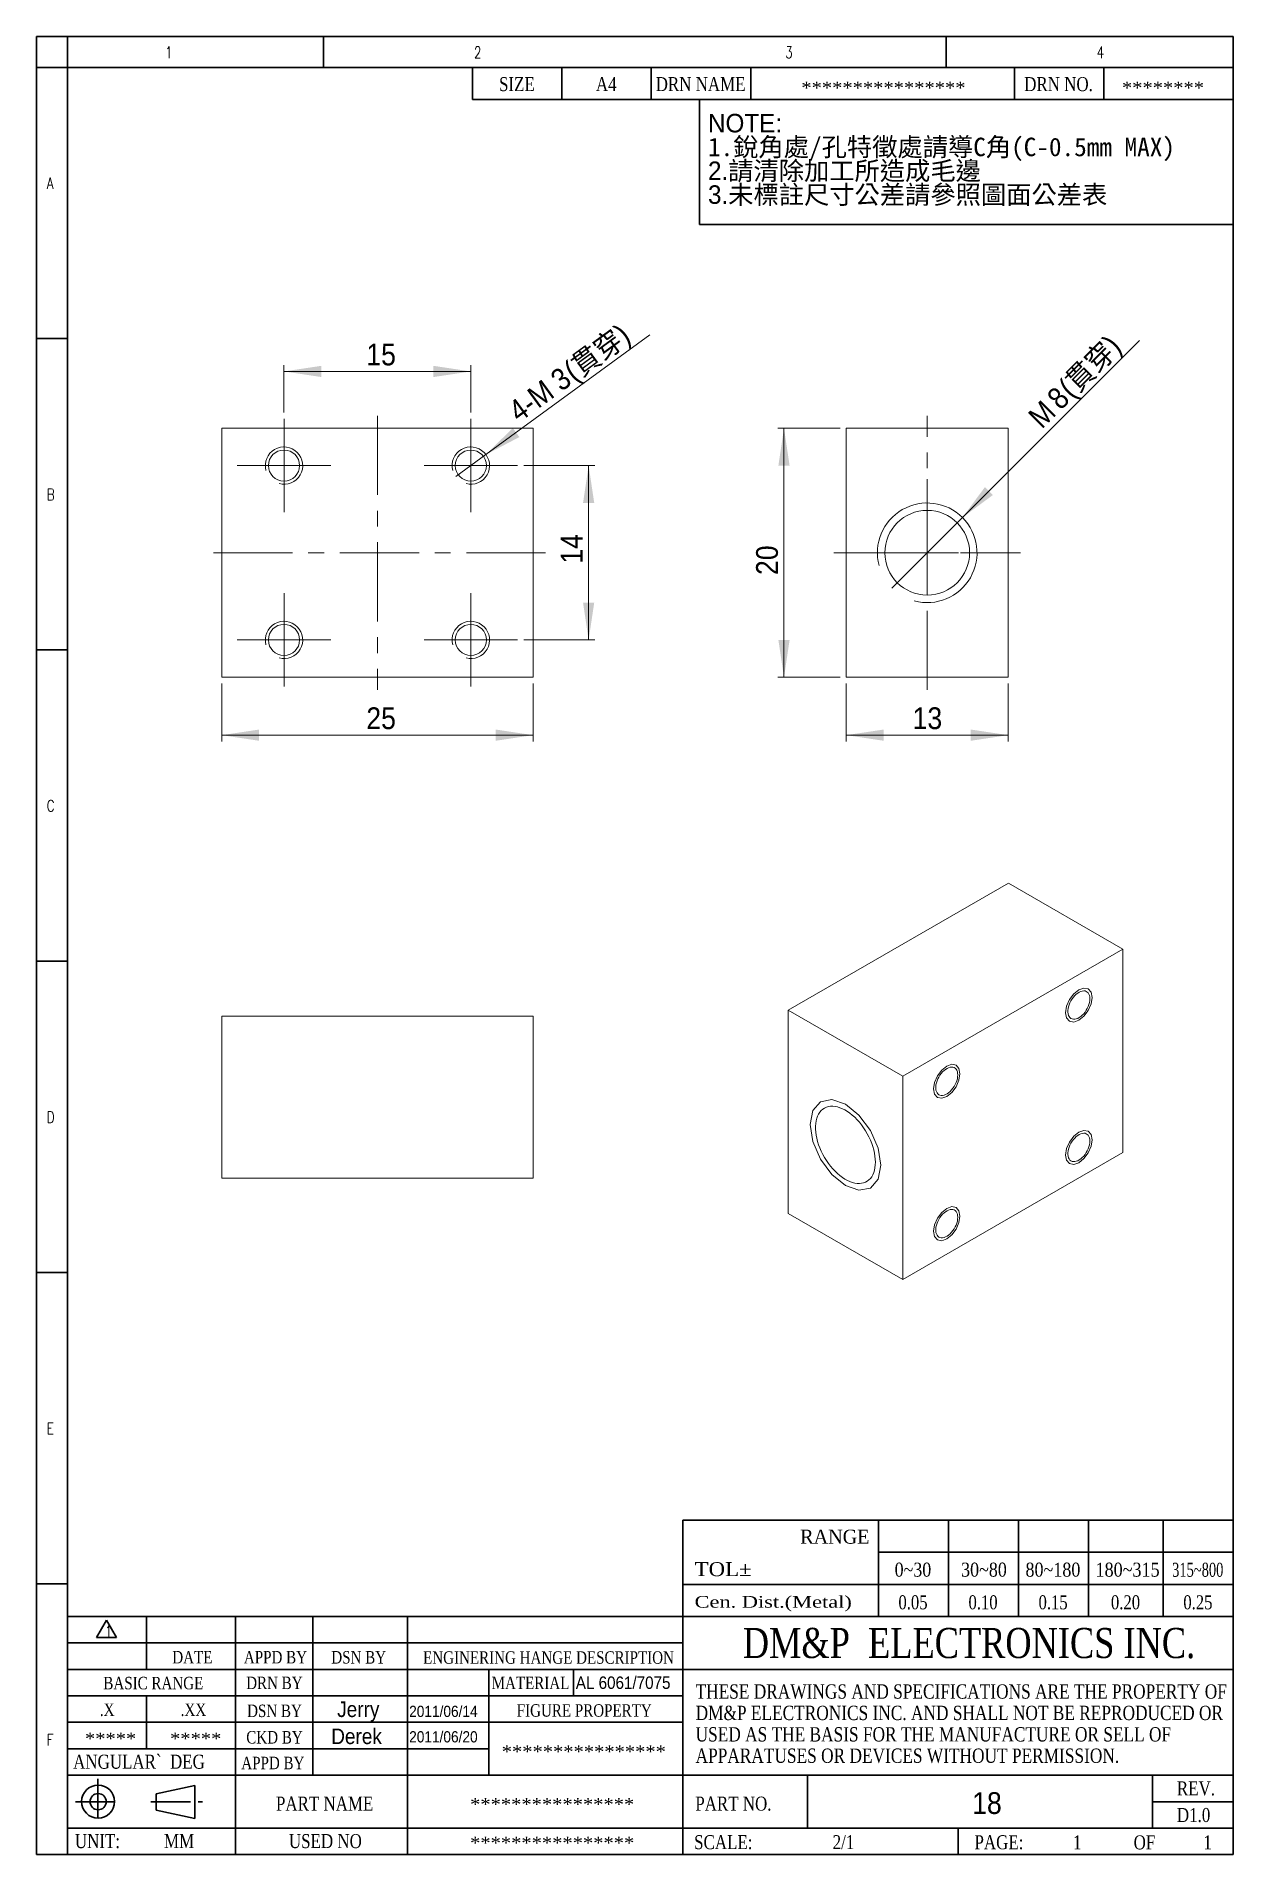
# Model space of a CAD drawing. Header units: millimetres. Extents: x 10 to 202, y 2 to 295.
import ezdxf

# ---------------------------------------------------------------- set-up
doc = ezdxf.new("R2010")
doc.units = ezdxf.units.MM
doc.linetypes.add('CENTER', pattern=[10.16, 6.35, -1.27, 1.27, -1.27])
doc.linetypes.add('CENTERX2', pattern=[20.32, 12.7, -2.54, 2.54, -2.54])
doc.layers.add('SLD-0', color=179, linetype='Continuous')
for name, color, linetype, lineweight in [('中心線2', 1, 'CENTER', 15), ('尺寸標柱線', 3, 'Continuous', 15), ('文字線性', 179, 'Continuous', 15)]:
    doc.layers.add(name, color=color, linetype=linetype, lineweight=lineweight)
doc.styles.add('SLDTEXTSTYLE0', font='GOTHIC.TTF', dxfattribs={"width": 0.913})
doc.styles.add('SLDTEXTSTYLE1', font='')
doc.styles.add('SLDTEXTSTYLE10', font='times.ttf', dxfattribs={"width": 0.683818})
doc.styles.add('SLDTEXTSTYLE11', font='times.ttf', dxfattribs={"width": 1.26888})
doc.styles.add('SLDTEXTSTYLE12', font='times.ttf', dxfattribs={"width": 0.786331})
doc.styles.add('SLDTEXTSTYLE13', font='times.ttf', dxfattribs={"width": 0.8})
doc.styles.add('SLDTEXTSTYLE14', font='times.ttf', dxfattribs={"width": 1.090687})
doc.styles.add('SLDTEXTSTYLE15', font='txt_____.ttf', dxfattribs={"width": 0.75})
doc.styles.add('SLDTEXTSTYLE16', font='txt_____.ttf', dxfattribs={"width": 0.7})
doc.styles.add('SLDTEXTSTYLE17', font='GOTHIC.TTF', dxfattribs={"width": 0.913, "bigfont": 'bigfont'})
doc.styles.add('SLDTEXTSTYLE2', font='', dxfattribs={"bigfont": 'bigfont'})
doc.styles.add('SLDTEXTSTYLE3', font='', dxfattribs={"bigfont": 'bigfont'})
doc.styles.add('SLDTEXTSTYLE4', font='times.ttf', dxfattribs={"width": 0.950828})
doc.styles.add('SLDTEXTSTYLE5', font='times.ttf', dxfattribs={"width": 1.081739})
doc.styles.add('SLDTEXTSTYLE6', font='times.ttf', dxfattribs={"width": 0.846979})
doc.styles.add('SLDTEXTSTYLE7', font='times.ttf', dxfattribs={"width": 0.850598})
doc.styles.add('SLDTEXTSTYLE8', font='times.ttf', dxfattribs={"width": 0.853029})
doc.styles.add('SLDTEXTSTYLE9', font='times.ttf', dxfattribs={"width": 0.854773})
doc.styles.get('SLDTEXTSTYLE1').set_extended_font_data('新細明體')
doc.styles.get('SLDTEXTSTYLE2').set_extended_font_data('細明體')
doc.styles.get('SLDTEXTSTYLE3').set_extended_font_data('新細明體')
doc.dimstyles.new('SLDDIMSTYLE0', dxfattribs={"dimtxt": 3.5, "dimasz": 6, "dimexe": 0, "dimexo": 0.0625, "dimgap": 0.875, "dimtad": 2, "dimlfac": 0.5, "dimrnd": 1e-09, "dimzin": 12, "dimdsep": 46, "dimtxsty": 'SLDTEXTSTYLE0', "dimsah": 1, "dimcen": 0.09, "dimadec": 0, "dimazin": 0, "dimtfac": 1, "dimtofl": 0, "dimtmove": 0, "dimatfit": 3, "dimfxl": 0, "dimtolj": 1, "dimtzin": 12, "dimarcsym": 0})
doc.dimstyles.new('SLDDIMSTYLE1', dxfattribs={"dimtxt": 3.5, "dimasz": 6, "dimexe": 0, "dimexo": 0.0625, "dimgap": 0.875, "dimtad": 2, "dimlfac": 0.5, "dimrnd": 1e-09, "dimzin": 12, "dimdsep": 46, "dimtxsty": 'SLDTEXTSTYLE0', "dimsah": 1, "dimcen": 0.09, "dimadec": 0, "dimazin": 0, "dimtfac": 1, "dimtmove": 0, "dimatfit": 3, "dimfxl": 0, "dimtolj": 1, "dimtzin": 12, "dimarcsym": 0})
doc.dimstyles.new('SLDDIMSTYLE2', dxfattribs={"dimtxt": 3.5, "dimasz": 6, "dimexe": 0, "dimexo": 0.0625, "dimgap": 0.875, "dimtad": 2, "dimlfac": 0.5, "dimrnd": 1e-09, "dimzin": 12, "dimdsep": 46, "dimtxsty": 'SLDTEXTSTYLE0', "dimsah": 1, "dimcen": 0.09, "dimadec": 0, "dimazin": 0, "dimtfac": 1, "dimtmove": 0, "dimatfit": 3, "dimfxl": 0, "dimtolj": 1, "dimtzin": 12, "dimarcsym": 0})

# ---------------------------------------------------------------- blocks, each defined once
blk = doc.blocks.new('SW_NOTE_0')
at = {"layer": '文字線性', "color": 0, "char_height": 3.5, "attachment_point": 1}
for s, insert, style in [('NOTE:', (0, 4.37), 'SLDTEXTSTYLE1'), ('1.銳角處/孔特徵處請導C角(C-0.5mm MAX)', (0, -0.13), 'SLDTEXTSTYLE2'), ('2.請清除加工所造成毛邊', (0, -4.63), 'SLDTEXTSTYLE3'), ('3.未標註尺寸公差請參照圖面公差表', (0, -9.13), 'SLDTEXTSTYLE3')]:
    blk.add_mtext(s, dxfattribs=dict(at, insert=insert, style=style))
blk = doc.blocks.new('SW_NOTE_1')
at = {"layer": 'SLD-0', "color": 0, "char_height": 2.3, "attachment_point": 1, "style": 'SLDTEXTSTYLE13'}
for s, insert in [('THESE DRAWINGS AND SPECIFICATIONS ARE THE PROPERTY OF', (0, 3.02)), ('DM&P ELECTRONICS INC. AND SHALL NOT BE REPRODUCED OR ', (0, -0.42)), ('USED AS THE BASIS FOR THE MANUFACTURE OR SELL OF ', (0, -3.86)), ('APPARATUSES OR DEVICES WITHOUT PERMISSION.', (0, -7.29))]:
    blk.add_mtext(s, dxfattribs=dict(at, insert=insert))
blk = doc.blocks.new('*D3')
at = {"layer": '尺寸標柱線', "color": 5}
for p, q in [((49.76, 234.07), (49.76, 241.69)), ((49.76, 240.69), (79.76, 240.69)), ((79.76, 234.07), (79.76, 241.69))]:
    blk.add_line(p, q, dxfattribs=at)
for points in [[(49.76, 240.69), (55.76, 239.79), (55.76, 241.59)], [(79.76, 240.69), (73.76, 241.59), (73.76, 239.79)]]:
    blk.add_solid(points, dxfattribs=at)
at = {"layer": '尺寸標柱線', "color": 5, "insert": (62.98, 245.16), "char_height": 3.5, "attachment_point": 1, "style": 'SLDTEXTSTYLE0'}
blk.add_mtext('15', dxfattribs=at)
blk = doc.blocks.new('*D4')
at = {"layer": '尺寸標柱線', "color": 5}
for p, q in [((88.26, 225.57), (99.68, 225.57)), ((98.68, 225.57), (98.68, 197.57)), ((88.26, 197.57), (99.68, 197.57))]:
    blk.add_line(p, q, dxfattribs=at)
for points in [[(98.68, 225.57), (97.78, 219.57), (99.58, 219.57)], [(98.68, 197.57), (99.58, 203.57), (97.78, 203.57)]]:
    blk.add_solid(points, dxfattribs=at)
at = {"layer": '尺寸標柱線', "color": 5, "insert": (94.21, 209.82), "char_height": 3.5, "attachment_point": 1, "rotation": 90, "style": 'SLDTEXTSTYLE0'}
blk.add_mtext('14', dxfattribs=at)
blk = doc.blocks.new('*D5')
at = {"layer": '尺寸標柱線', "color": 5}
for p, q in [((39.76, 190.57), (39.76, 181.28)), ((89.76, 190.57), (89.76, 181.28)), ((39.76, 182.28), (89.76, 182.28))]:
    blk.add_line(p, q, dxfattribs=at)
for points in [[(39.76, 182.28), (45.76, 181.38), (45.76, 183.18)], [(89.76, 182.28), (83.76, 183.18), (83.76, 181.38)]]:
    blk.add_solid(points, dxfattribs=at)
at = {"layer": '尺寸標柱線', "color": 5, "insert": (62.98, 186.75), "char_height": 3.5, "attachment_point": 1, "style": 'SLDTEXTSTYLE0'}
blk.add_mtext('25', dxfattribs=at)
blk = doc.blocks.new('*D6')
at = {"layer": '尺寸標柱線', "color": 5}
for q in [(108.53, 246.59), (77.34, 223.8)]:
    blk.add_line((82.19, 227.34), q, dxfattribs=at)
blk.add_solid([(82.19, 227.34), (87.56, 230.15), (86.5, 231.61)], dxfattribs=at)
at = {"layer": '尺寸標柱線', "color": 5, "char_height": 3.5, "attachment_point": 1, "rotation": 36.1543}
for s, insert, style in [('(貫穿)', (94.31, 241.71), 'SLDTEXTSTYLE17'), ('3', (92.22, 240.19), 'SLDTEXTSTYLE0'), ('4-M', (85.43, 235.22), 'SLDTEXTSTYLE0')]:
    blk.add_mtext(s, dxfattribs=dict(at, insert=insert, style=style))
blk = doc.blocks.new('SW_CENTERMARKSYMBOL_0')
at = {"layer": '中心線2', "color": 0}
for p, q in [((0, 5), (0, 7.5)), ((0, 0), (0, 5)), ((-5, 0), (-7.5, 0)), ((0, 0), (-5, 0)), ((0, 0), (0, -5)), ((0, 0), (5, 0)), ((5, 0), (7.5, 0)), ((0, -5), (0, -7.5))]:
    blk.add_line(p, q, dxfattribs=at)
blk = doc.blocks.new('SW_CENTERMARKSYMBOL_1')
at = {"layer": '中心線2', "color": 0}
for p, q in [((0, 5), (0, 7.5)), ((0, 0), (0, 5)), ((-5, 0), (-7.5, 0)), ((0, 0), (-5, 0)), ((0, 0), (0, -5)), ((0, 0), (5, 0)), ((5, 0), (7.5, 0)), ((0, -5), (0, -7.5))]:
    blk.add_line(p, q, dxfattribs=at)
blk = doc.blocks.new('SW_CENTERMARKSYMBOL_2')
at = {"layer": '中心線2', "color": 0}
for p, q in [((0, 5), (0, 7.5)), ((0, 0), (0, 5)), ((-5, 0), (-7.5, 0)), ((0, 0), (-5, 0)), ((0, 0), (0, -5)), ((0, 0), (5, 0)), ((5, 0), (7.5, 0)), ((0, -5), (0, -7.5))]:
    blk.add_line(p, q, dxfattribs=at)
blk = doc.blocks.new('SW_CENTERMARKSYMBOL_3')
at = {"layer": '中心線2', "color": 0}
for p, q in [((0, 5), (0, 7.5)), ((0, 0), (0, 5)), ((-5, 0), (-7.5, 0)), ((0, 0), (-5, 0)), ((0, 0), (0, -5)), ((0, 0), (5, 0)), ((5, 0), (7.5, 0)), ((0, -5), (0, -7.5))]:
    blk.add_line(p, q, dxfattribs=at)
blk = doc.blocks.new('*D11')
at = {"layer": '尺寸標柱線', "color": 5}
for p, q in [((140.05, 190.57), (140.05, 181.28)), ((166.05, 190.57), (166.05, 181.28)), ((140.05, 182.28), (166.05, 182.28))]:
    blk.add_line(p, q, dxfattribs=at)
for points in [[(140.05, 182.28), (146.05, 181.38), (146.05, 183.18)], [(166.05, 182.28), (160.05, 183.18), (160.05, 181.38)]]:
    blk.add_solid(points, dxfattribs=at)
at = {"layer": '尺寸標柱線', "color": 5, "insert": (150.7, 186.75), "char_height": 3.5, "attachment_point": 1, "style": 'SLDTEXTSTYLE0'}
blk.add_mtext('13', dxfattribs=at)
blk = doc.blocks.new('*D12')
at = {"layer": '尺寸標柱線', "color": 5}
for p, q in [((139.05, 231.57), (129.05, 231.57)), ((130.05, 231.57), (130.05, 191.57)), ((139.05, 191.57), (129.05, 191.57))]:
    blk.add_line(p, q, dxfattribs=at)
for points in [[(130.05, 231.57), (129.15, 225.57), (130.95, 225.57)], [(130.05, 191.57), (130.95, 197.57), (129.15, 197.57)]]:
    blk.add_solid(points, dxfattribs=at)
at = {"layer": '尺寸標柱線', "color": 5, "insert": (125.57, 208), "char_height": 3.5, "attachment_point": 1, "rotation": 90, "style": 'SLDTEXTSTYLE0'}
blk.add_mtext('20', dxfattribs=at)
blk = doc.blocks.new('*D13')
at = {"layer": '尺寸標柱線', "color": 5}
for q in [(187.12, 245.65), (147.39, 205.91)]:
    blk.add_line((158.7, 217.23), q, dxfattribs=at)
blk.add_solid([(158.7, 217.23), (163.58, 220.83), (162.31, 222.11)], dxfattribs=at)
at = {"layer": '尺寸標柱線', "color": 5, "char_height": 3.5, "attachment_point": 1, "rotation": 45}
for s, insert, style in [('(貫穿)', (173.81, 238.65), 'SLDTEXTSTYLE17'), ('8', (171.99, 236.82), 'SLDTEXTSTYLE0'), ('M', (168.96, 233.79), 'SLDTEXTSTYLE0')]:
    blk.add_mtext(s, dxfattribs=dict(at, insert=insert, style=style))
blk = doc.blocks.new('SW_CENTERMARKSYMBOL_4')
at = {"layer": '中心線2', "color": 0}
for p, q in [((0, 10), (0, 11.8)), ((0, 0), (0, 5)), ((-10, 0), (-11.8, 0)), ((0, 0), (-5, 0)), ((0, 0), (0, -5)), ((0, 0), (5, 0)), ((10, 0), (11.8, 0)), ((0, -10), (0, -11.8))]:
    blk.add_line(p, q, dxfattribs=at)

msp = doc.modelspace()

# ---------------------------------------------------------------- linework, layer by layer
at = {"color": 7, "linetype": 'Continuous', "lineweight": 15}
for p, q in [((39.764, 191.57), (39.764, 231.57)), ((89.764, 231.57), (39.764, 231.57)), ((89.764, 231.57), (89.764, 191.57)), ((140.045, 231.57), (140.045, 191.57)), ((166.045, 231.57), (140.045, 231.57)), ((166.045, 191.57), (166.045, 231.57)), ((89.764, 191.57), (39.764, 191.57)), ((140.045, 191.57), (166.045, 191.57)), ((130.728, 138.12), (166.083, 158.531)), ((166.083, 158.531), (184.468, 147.917)), ((149.112, 127.507), (184.468, 147.917)), ((184.468, 147.917), (184.468, 115.256)), ((149.112, 127.507), (130.728, 138.12)), ((130.728, 138.12), (130.728, 105.459)), ((39.764, 111.152), (39.764, 137.152)), ((89.764, 137.152), (39.764, 137.152)), ((89.764, 137.152), (89.764, 111.152)), ((149.112, 94.846), (149.112, 127.507)), ((184.468, 115.256), (149.112, 94.846)), ((39.764, 111.152), (89.764, 111.152)), ((130.728, 105.459), (149.112, 94.846))]:
    msp.add_line(p, q, dxfattribs=at)
at = {"color": 7, "linetype": 'Continuous', "lineweight": 0, "flags": 128}
for points in [[(179.518, 140.161), (179.356, 139.13), (178.897, 138.07), (178.208, 137.142), (177.397, 136.486), (176.585, 136.204), (175.897, 136.338), (175.437, 136.867), (175.275, 137.711), (175.437, 138.742), (175.897, 139.802), (176.585, 140.731), (177.397, 141.386), (178.208, 141.668), (178.897, 141.534), (179.356, 141.005), (179.518, 140.161)], [(158.305, 127.915), (158.143, 126.884), (157.683, 125.824), (156.995, 124.895), (156.183, 124.24), (155.372, 123.958), (154.683, 124.092), (154.224, 124.621), (154.062, 125.465), (154.224, 126.496), (154.683, 127.556), (155.372, 128.484), (156.183, 129.14), (156.995, 129.422), (157.683, 129.288), (158.143, 128.759), (158.305, 127.915)], [(139.92, 109.951), (137.755, 111.698), (135.92, 114.173), (134.694, 117), (134.263, 119.749), (134.694, 122), (135.92, 123.411), (137.755, 123.768), (139.92, 123.015), (142.085, 121.268), (143.92, 118.793), (145.146, 115.966), (145.577, 113.217), (145.146, 110.966), (143.92, 109.555), (142.085, 109.198), (139.92, 109.951)], [(179.518, 117.298), (179.356, 116.267), (178.897, 115.207), (178.208, 114.278), (177.397, 113.623), (176.585, 113.341), (175.897, 113.475), (175.437, 114.004), (175.275, 114.848), (175.437, 115.879), (175.897, 116.939), (176.585, 117.867), (177.397, 118.523), (178.208, 118.805), (178.897, 118.671), (179.356, 118.142), (179.518, 117.298)], [(158.305, 105.051), (158.143, 104.021), (157.683, 102.961), (156.995, 102.032), (156.183, 101.377), (155.372, 101.095), (154.683, 101.229), (154.224, 101.758), (154.062, 102.602), (154.224, 103.633), (154.683, 104.693), (155.372, 105.621), (156.183, 106.276), (156.995, 106.559), (157.683, 106.425), (158.143, 105.896), (158.305, 105.051)]]:
    msp.add_lwpolyline(points, dxfattribs=at)
at = {"color": 7, "linetype": 'Continuous', "lineweight": 15, "flags": 128}
for points in [[(179.164, 139.957), (179.147, 140.231), (179.096, 140.48), (179.012, 140.699), (178.896, 140.883), (178.751, 141.03), (178.579, 141.136), (178.385, 141.199), (178.172, 141.218), (177.943, 141.193), (177.704, 141.124), (177.458, 141.012), (177.212, 140.86), (176.969, 140.67), (176.734, 140.446), (176.513, 140.194), (176.308, 139.916), (176.125, 139.62), (175.966, 139.31), (175.836, 138.993), (175.735, 138.675), (175.667, 138.362), (175.633, 138.06), (175.633, 137.776), (175.667, 137.513), (175.735, 137.279), (175.836, 137.077), (175.966, 136.911), (176.125, 136.784), (176.308, 136.699), (176.513, 136.658), (176.734, 136.661), (176.969, 136.708), (177.212, 136.799), (177.458, 136.932), (177.704, 137.103), (177.943, 137.31), (178.172, 137.549), (178.385, 137.814), (178.579, 138.102), (178.751, 138.406), (178.896, 138.72), (179.012, 139.038), (179.096, 139.354), (179.147, 139.663), (179.164, 139.957)], [(157.951, 127.71), (157.934, 127.985), (157.883, 128.234), (157.798, 128.453), (157.683, 128.637), (157.538, 128.784), (157.366, 128.89), (157.172, 128.953), (156.958, 128.972), (156.73, 128.947), (156.49, 128.877), (156.245, 128.766), (155.999, 128.613), (155.756, 128.424), (155.521, 128.2), (155.3, 127.948), (155.095, 127.67), (154.912, 127.374), (154.753, 127.064), (154.623, 126.747), (154.522, 126.429), (154.454, 126.116), (154.42, 125.814), (154.42, 125.53), (154.454, 125.267), (154.522, 125.033), (154.623, 124.831), (154.753, 124.664), (154.912, 124.538), (155.095, 124.453), (155.3, 124.412), (155.521, 124.415), (155.756, 124.462), (155.999, 124.553), (156.245, 124.685), (156.49, 124.857), (156.73, 125.064), (156.958, 125.303), (157.172, 125.568), (157.366, 125.856), (157.538, 126.16), (157.683, 126.474), (157.798, 126.792), (157.883, 127.108), (157.934, 127.416), (157.951, 127.71)], [(144.728, 113.707), (144.711, 114.182), (144.661, 114.672), (144.577, 115.175), (144.461, 115.688), (144.313, 116.206), (144.134, 116.725), (143.925, 117.244), (143.688, 117.757), (143.425, 118.26), (143.137, 118.752), (142.827, 119.227), (142.496, 119.684), (142.148, 120.118), (141.783, 120.526), (141.406, 120.906), (141.018, 121.255), (140.622, 121.57), (140.222, 121.85), (139.819, 122.092), (139.417, 122.295), (139.019, 122.457), (138.627, 122.577), (138.244, 122.655), (137.873, 122.689), (137.516, 122.679), (137.176, 122.627), (136.855, 122.531), (136.556, 122.392), (136.28, 122.212), (136.03, 121.992), (135.807, 121.734), (135.613, 121.438), (135.449, 121.108), (135.317, 120.745), (135.217, 120.353), (135.15, 119.933), (135.116, 119.489), (135.116, 119.024), (135.15, 118.541), (135.217, 118.044), (135.317, 117.535), (135.449, 117.02), (135.613, 116.5), (135.807, 115.981), (136.03, 115.465), (136.28, 114.956), (136.556, 114.458), (136.855, 113.974), (137.176, 113.508), (137.516, 113.062), (137.873, 112.641), (138.244, 112.246), (138.627, 111.882), (139.019, 111.549), (139.417, 111.251), (139.819, 110.99), (140.222, 110.767), (140.622, 110.585), (141.018, 110.443), (141.406, 110.344), (141.783, 110.289), (142.148, 110.276), (142.496, 110.308), (142.827, 110.382), (143.137, 110.499), (143.425, 110.659), (143.688, 110.859), (143.925, 111.098), (144.134, 111.376), (144.313, 111.689), (144.461, 112.036), (144.577, 112.414), (144.661, 112.82), (144.711, 113.252), (144.728, 113.707)], [(179.164, 117.093), (179.147, 117.368), (179.096, 117.617), (179.012, 117.835), (178.896, 118.02), (178.751, 118.167), (178.579, 118.273), (178.385, 118.336), (178.172, 118.355), (177.943, 118.33), (177.704, 118.26), (177.458, 118.149), (177.212, 117.996), (176.969, 117.807), (176.734, 117.583), (176.513, 117.331), (176.308, 117.053), (176.125, 116.757), (175.966, 116.447), (175.836, 116.13), (175.735, 115.812), (175.667, 115.499), (175.633, 115.197), (175.633, 114.912), (175.667, 114.65), (175.735, 114.416), (175.836, 114.214), (175.966, 114.047), (176.125, 113.921), (176.308, 113.836), (176.513, 113.795), (176.734, 113.798), (176.969, 113.845), (177.212, 113.936), (177.458, 114.068), (177.704, 114.24), (177.943, 114.447), (178.172, 114.686), (178.385, 114.951), (178.579, 115.239), (178.751, 115.543), (178.896, 115.857), (179.012, 116.175), (179.096, 116.491), (179.147, 116.799), (179.164, 117.093)], [(157.951, 104.847), (157.934, 105.121), (157.883, 105.37), (157.798, 105.589), (157.683, 105.774), (157.538, 105.921), (157.366, 106.027), (157.172, 106.09), (156.958, 106.109), (156.73, 106.084), (156.49, 106.014), (156.245, 105.903), (155.999, 105.75), (155.756, 105.561), (155.521, 105.337), (155.3, 105.084), (155.095, 104.807), (154.912, 104.511), (154.753, 104.201), (154.623, 103.884), (154.522, 103.566), (154.454, 103.253), (154.42, 102.951), (154.42, 102.666), (154.454, 102.404), (154.522, 102.17), (154.623, 101.967), (154.753, 101.801), (154.912, 101.675), (155.095, 101.59), (155.3, 101.549), (155.521, 101.552), (155.756, 101.599), (155.999, 101.69), (156.245, 101.822), (156.49, 101.994), (156.73, 102.201), (156.958, 102.439), (157.172, 102.705), (157.366, 102.993), (157.538, 103.296), (157.683, 103.61), (157.798, 103.929), (157.883, 104.245), (157.934, 104.553), (157.951, 104.847)]]:
    msp.add_lwpolyline(points, dxfattribs=at)
at = {"color": 7, "linetype": 'Continuous', "lineweight": 15}
for centre, radius in [((49.764, 225.57), 2.5), ((79.764, 225.57), 2.5), ((153.045, 211.57), 6.8), ((49.764, 197.57), 2.5), ((79.764, 197.57), 2.5)]:
    msp.add_circle(centre, radius, dxfattribs=at)
at = {"color": 7, "linetype": 'Continuous', "lineweight": 0}
for centre, radius in [((49.764, 225.57), 3), ((79.764, 225.57), 3), ((153.045, 211.57), 8), ((49.764, 197.57), 3), ((79.764, 197.57), 3)]:
    msp.add_arc(centre, radius, 255, 195, dxfattribs=at)
at = {"layer": 'SLD-0', "color": 7, "linetype": 'Continuous', "lineweight": 30}
for p, q in [((10, 294.5), (10, 2.5)), ((80.057, 284.347), (80.057, 289.5)), ((94.382, 289.5), (94.382, 284.347)), ((108.707, 289.5), (108.707, 284.347)), ((124.704, 289.5), (124.704, 284.347)), ((167.081, 289.5), (167.081, 284.347)), ((181.406, 289.5), (181.406, 284.347)), ((80.057, 284.347), (202.249, 284.347)), ((15, 246), (10, 246)), ((10, 196), (15, 196)), ((10, 146), (15, 146)), ((10, 96), (15, 96)), ((113.8, 56.208), (202.2, 56.208)), ((113.8, 56.208), (113.8, 40.75)), ((145.2, 56.208), (145.2, 40.75)), ((156.45, 56.208), (156.45, 40.75)), ((167.7, 56.208), (167.7, 40.75)), ((178.95, 56.208), (178.95, 40.75)), ((190.95, 56.208), (190.95, 40.75)), ((145.2, 51.055), (202.2, 51.055)), ((113.8, 45.903), (202.2, 45.903)), ((113.8, 40.75), (202.2, 40.75)), ((29.239, 12.276), (35.451, 13.602)), ((29.239, 12.276), (29.239, 9.659)), ((35.451, 13.602), (35.451, 8.297)), ((29.239, 9.659), (35.451, 8.297)), ((202.2, 2.5), (10, 2.5))]:
    msp.add_line(p, q, dxfattribs=at)
at = {"layer": 'SLD-0', "color": 7, "lineweight": 30}
for p, q in [((202.2, 294.5), (10, 294.5)), ((15, 289.5), (15, 294.5)), ((56.1, 289.5), (56.1, 294.5)), ((156.1, 289.5), (156.1, 294.5)), ((202.2, 289.5), (202.2, 294.5)), ((15, 289.5), (10, 289.5)), ((15, 289.5), (15, 2.5)), ((202.2, 289.5), (15, 289.5)), ((202.2, 2.5), (202.2, 289.5)), ((116.481, 284.307), (116.481, 264.307)), ((116.481, 264.307), (202.226, 264.307)), ((15, 57.75), (15, 2.5)), ((15, 57.75), (15, 2.5)), ((15, 46), (10, 46)), ((202.2, 40.75), (15, 40.75)), ((21.273, 40.141), (19.661, 37.35)), ((22.885, 37.35), (21.273, 40.141)), ((27.67, 40.654), (27.67, 32.25)), ((41.991, 40.75), (41.991, 15.25)), ((54.399, 40.75), (54.399, 15.25)), ((69.6, 2.5), (69.6, 40.75)), ((113.8, 40.75), (113.8, 2.5)), ((113.8, 36.5), (15, 36.5)), ((19.661, 37.35), (22.885, 37.35)), ((202.2, 32.25), (15, 32.25)), ((82.68, 32.25), (82.68, 15.25)), ((96.254, 32.25), (96.254, 28)), ((113.8, 28), (15, 28)), ((27.67, 28), (27.67, 19.5)), ((113.8, 23.75), (15, 23.75)), ((82.68, 19.5), (15, 19.5)), ((69.6, 15.25), (15, 15.25)), ((41.991, 15.25), (41.991, 2.5)), ((69.6, 15.25), (202.2, 15.25)), ((133.8, 15.25), (133.8, 6.75)), ((189.2, 6.75), (189.2, 15.25)), ((202.2, 11), (189.2, 11)), ((15, 6.75), (202.2, 6.75)), ((158, 2.5), (158, 6.75))]:
    msp.add_line(p, q, dxfattribs=at)
at = {"layer": 'SLD-0', "color": 7, "linetype": 'CENTER', "lineweight": 30}
for p, q in [((19.892, 14.685), (19.892, 7.668)), ((16.27, 10.962), (23.625, 10.962)), ((28.381, 10.956), (36.672, 10.956))]:
    msp.add_line(p, q, dxfattribs=at)
at = {"layer": 'SLD-0', "color": 7, "linetype": 'Continuous', "lineweight": 30}
for centre, radius in [((19.912, 11.008), 2.651), ((19.92, 11.005), 1.303)]:
    msp.add_circle(centre, radius, dxfattribs=at)
at = {"layer": '中心線2', "color": 1, "linetype": 'CENTERX2', "lineweight": 0}
for p, q in [((64.764, 233.57), (64.764, 189.57)), ((153.045, 189.57), (153.045, 233.57)), ((91.764, 211.57), (37.764, 211.57)), ((138.045, 211.57), (168.045, 211.57))]:
    msp.add_line(p, q, dxfattribs=at)

# ---------------------------------------------------------------- block references
at = {"layer": 'SLD-0', "color": 7}
msp.add_blockref('SW_NOTE_1', (115.853, 26.83), dxfattribs=at)
at = {"layer": '中心線2', "color": 1}
for name, p in [('SW_CENTERMARKSYMBOL_0', (49.764, 225.57)), ('SW_CENTERMARKSYMBOL_1', (79.764, 225.57)), ('SW_CENTERMARKSYMBOL_4', (153.045, 211.57)), ('SW_CENTERMARKSYMBOL_2', (49.764, 197.57)), ('SW_CENTERMARKSYMBOL_3', (79.764, 197.57))]:
    msp.add_blockref(name, p, dxfattribs=at)
at = {"layer": '文字線性', "color": 1, "xscale": 0.85, "yscale": 0.85, "zscale": 0.85}
msp.add_blockref('SW_NOTE_0', (117.847, 278.338), dxfattribs=at)

# ---------------------------------------------------------------- texts
at = {"layer": 'SLD-0', "color": 7, "attachment_point": 1}
for s, insert, char_height, style in [('1', (30.683, 292.852), 1.852, 'SLDTEXTSTYLE15'), ('2', (80.267, 292.852), 1.852, 'SLDTEXTSTYLE15'), ('3', (130.267, 292.852), 1.852, 'SLDTEXTSTYLE15'), ('4', (180.267, 292.852), 1.852, 'SLDTEXTSTYLE15'), ('SIZE', (84.292, 287.956), 2.25, 'SLDTEXTSTYLE13'), ('A4', (99.849, 287.956), 2.25, 'SLDTEXTSTYLE13'), ('DRN NAME', (109.447, 287.956), 2.25, 'SLDTEXTSTYLE13'), ('****************', (132.836, 287.246), 2, 'SLDTEXTSTYLE14'), ('DRN NO.', (168.619, 287.956), 2.25, 'SLDTEXTSTYLE13'), ('********', (184.314, 287.246), 2, 'SLDTEXTSTYLE14'), ('A', (11.667, 271.852), 1.852, 'SLDTEXTSTYLE15'), ('B', (11.667, 221.852), 1.852, 'SLDTEXTSTYLE15'), ('C', (11.667, 171.852), 1.852, 'SLDTEXTSTYLE15'), ('D', (11.667, 121.852), 1.852, 'SLDTEXTSTYLE15'), ('E', (11.667, 71.852), 1.852, 'SLDTEXTSTYLE15'), ('RANGE', (132.652, 54.684), 2.25, 'SLDTEXTSTYLE4'), ('TOL±', (115.692, 49.471), 2.25, 'SLDTEXTSTYLE5'), ('0~30', (147.819, 49.39), 2.25, 'SLDTEXTSTYLE6'), ('30~80', (158.486, 49.39), 2.25, 'SLDTEXTSTYLE7'), ('80~180', (168.825, 49.39), 2.25, 'SLDTEXTSTYLE8'), ('180~315', (180.075, 49.39), 2.25, 'SLDTEXTSTYLE9'), ('315~800', (192.375, 49.371), 2.25, 'SLDTEXTSTYLE10'), ('Cen. Dist.(Metal)', (115.692, 44.034), 1.875, 'SLDTEXTSTYLE11'), ('0.05', (148.425, 44.147), 2.25, 'SLDTEXTSTYLE12'), ('0.10', (159.675, 44.147), 2.25, 'SLDTEXTSTYLE12'), ('0.15', (170.925, 44.147), 2.25, 'SLDTEXTSTYLE12'), ('0.20', (182.55, 44.147), 2.25, 'SLDTEXTSTYLE12'), ('0.25', (194.175, 44.147), 2.25, 'SLDTEXTSTYLE12'), ('1', (21.068, 39.252), 1.8, 'SLDTEXTSTYLE16'), ('DM&P  ELECTRONICS INC.', (123.441, 38.903), 4.83, 'SLDTEXTSTYLE13'), ('DATE', (31.828, 35.206), 2, 'SLDTEXTSTYLE13'), ('APPD BY', (43.321, 35.206), 2, 'SLDTEXTSTYLE13'), ('DSN BY', (57.36, 35.19), 2, 'SLDTEXTSTYLE13'), ('ENGINERING HANGE DESCRIPTION', (72.1, 35.155), 2, 'SLDTEXTSTYLE13'), ('BASIC RANGE', (20.757, 31.05), 2, 'SLDTEXTSTYLE13'), ('DRN BY', (43.687, 31.081), 2, 'SLDTEXTSTYLE13'), ('MATERIAL', (83.109, 31.081), 2, 'SLDTEXTSTYLE13'), ('.X', (20.197, 26.77), 2, 'SLDTEXTSTYLE13'), ('.XX', (33.175, 26.77), 2, 'SLDTEXTSTYLE13'), ('DSN BY', (43.841, 26.595), 2, 'SLDTEXTSTYLE13'), ('FIGURE PROPERTY', (87.129, 26.655), 2, 'SLDTEXTSTYLE13'), ('F', (11.667, 21.852), 1.852, 'SLDTEXTSTYLE15'), ('*****', (17.803, 22.113), 2, 'SLDTEXTSTYLE14'), ('*****', (31.466, 22.113), 2, 'SLDTEXTSTYLE14'), ('CKD BY', (43.705, 22.345), 2, 'SLDTEXTSTYLE13'), ('ANGULAR`  DEG', (15.904, 18.549), 2.25, 'SLDTEXTSTYLE13'), ('APPD BY', (42.905, 18.224), 2, 'SLDTEXTSTYLE13'), ('****************', (84.726, 20.037), 2, 'SLDTEXTSTYLE14'), ('PART NAME', (48.472, 11.819), 2.25, 'SLDTEXTSTYLE13'), ('PART NO.', (115.806, 11.819), 2.25, 'SLDTEXTSTYLE13'), ('REV.', (193.141, 14.264), 2.25, 'SLDTEXTSTYLE13'), ('****************', (79.645, 11.569), 2, 'SLDTEXTSTYLE14'), ('D1.0', (193.141, 9.988), 2.25, 'SLDTEXTSTYLE13'), ('UNIT:', (16.182, 5.8), 2.25, 'SLDTEXTSTYLE13'), ('MM', (30.495, 5.8), 2.25, 'SLDTEXTSTYLE13'), ('USED NO', (50.554, 5.8), 2.25, 'SLDTEXTSTYLE13'), ('****************', (79.645, 5.379), 2, 'SLDTEXTSTYLE14'), ('SCALE:', (115.619, 5.629), 2.25, 'SLDTEXTSTYLE13'), ('2/1', (137.865, 5.629), 2.25, 'SLDTEXTSTYLE13'), ('PAGE:', (160.637, 5.616), 2.25, 'SLDTEXTSTYLE13'), ('1', (176.458, 5.594), 2.25, 'SLDTEXTSTYLE13'), ('OF', (186.19, 5.594), 2.25, 'SLDTEXTSTYLE13'), ('1', (197.394, 5.594), 2.25, 'SLDTEXTSTYLE13')]:
    msp.add_mtext(s, dxfattribs=dict(at, insert=insert, char_height=char_height, style=style))
at = {"layer": '文字線性', "color": 5, "attachment_point": 1, "style": 'SLDTEXTSTYLE0'}
for s, insert, char_height in [('AL 6061/7075', (96.615, 31.113), 2), ('Jerry', (58.301, 27.096), 2.5), ('2011/06/14', (69.859, 26.407), 1.8), ('Derek', (57.341, 22.754), 2.5), ('2011/06/20', (69.859, 22.325), 1.8), ('18', (160.263, 12.531), 3.5)]:
    msp.add_mtext(s, dxfattribs=dict(at, insert=insert, char_height=char_height))

# ---------------------------------------------------------------- dimensions: what is measured, and where the dimension line sits
at = {"layer": '尺寸標柱線', "color": 5}
for p1, p2, text, dimstyle, picture, middle in [((77.342, 223.8), (82.187, 227.34), '4-M<>(貫穿)', 'SLDDIMSTYLE1', '*D6', (97.787, 238.739)), ((147.389, 205.913), (158.702, 217.227), 'M<>(貫穿)', 'SLDDIMSTYLE2', '*D13', (179.13, 237.655))]:
    dim = msp.add_diameter_dim_2p(p1=p1, p2=p2, text=text, dimstyle=dimstyle, override={"dimpost": '<>'}, dxfattribs=at)
    dim.commit()
    dim.dimension.update_dxf_attribs({"geometry": picture, "text_midpoint": middle, "dimtype": 163})
for base, p1, p2, picture, middle in [((79.764, 240.687), (49.764, 233.07), (79.764, 233.07), '*D3', (65.562, 240.687)), ((89.764, 182.28), (39.764, 191.57), (89.764, 191.57), '*D5', (65.562, 182.28)), ((166.045, 182.28), (140.045, 191.57), (166.045, 191.57), '*D11', (153.283, 182.28))]:
    dim = msp.add_linear_dim(base=base, p1=p1, p2=p2, dimstyle='SLDDIMSTYLE0', dxfattribs=at)
    dim.commit()
    dim.dimension.update_dxf_attribs({"geometry": picture, "text_midpoint": middle, "dimtype": 160})
for base, p1, p2, picture, middle in [((130.045, 191.57), (140.045, 231.57), (140.045, 191.57), '*D12', (130.045, 210.58)), ((98.676, 197.57), (87.264, 225.57), (87.264, 197.57), '*D4', (98.676, 212.4))]:
    dim = msp.add_linear_dim(base=base, p1=p1, p2=p2, angle=90, dimstyle='SLDDIMSTYLE0', dxfattribs=at)
    dim.commit()
    dim.dimension.update_dxf_attribs({"geometry": picture, "text_midpoint": middle, "dimtype": 160})

doc.saveas('drawing.dxf')
